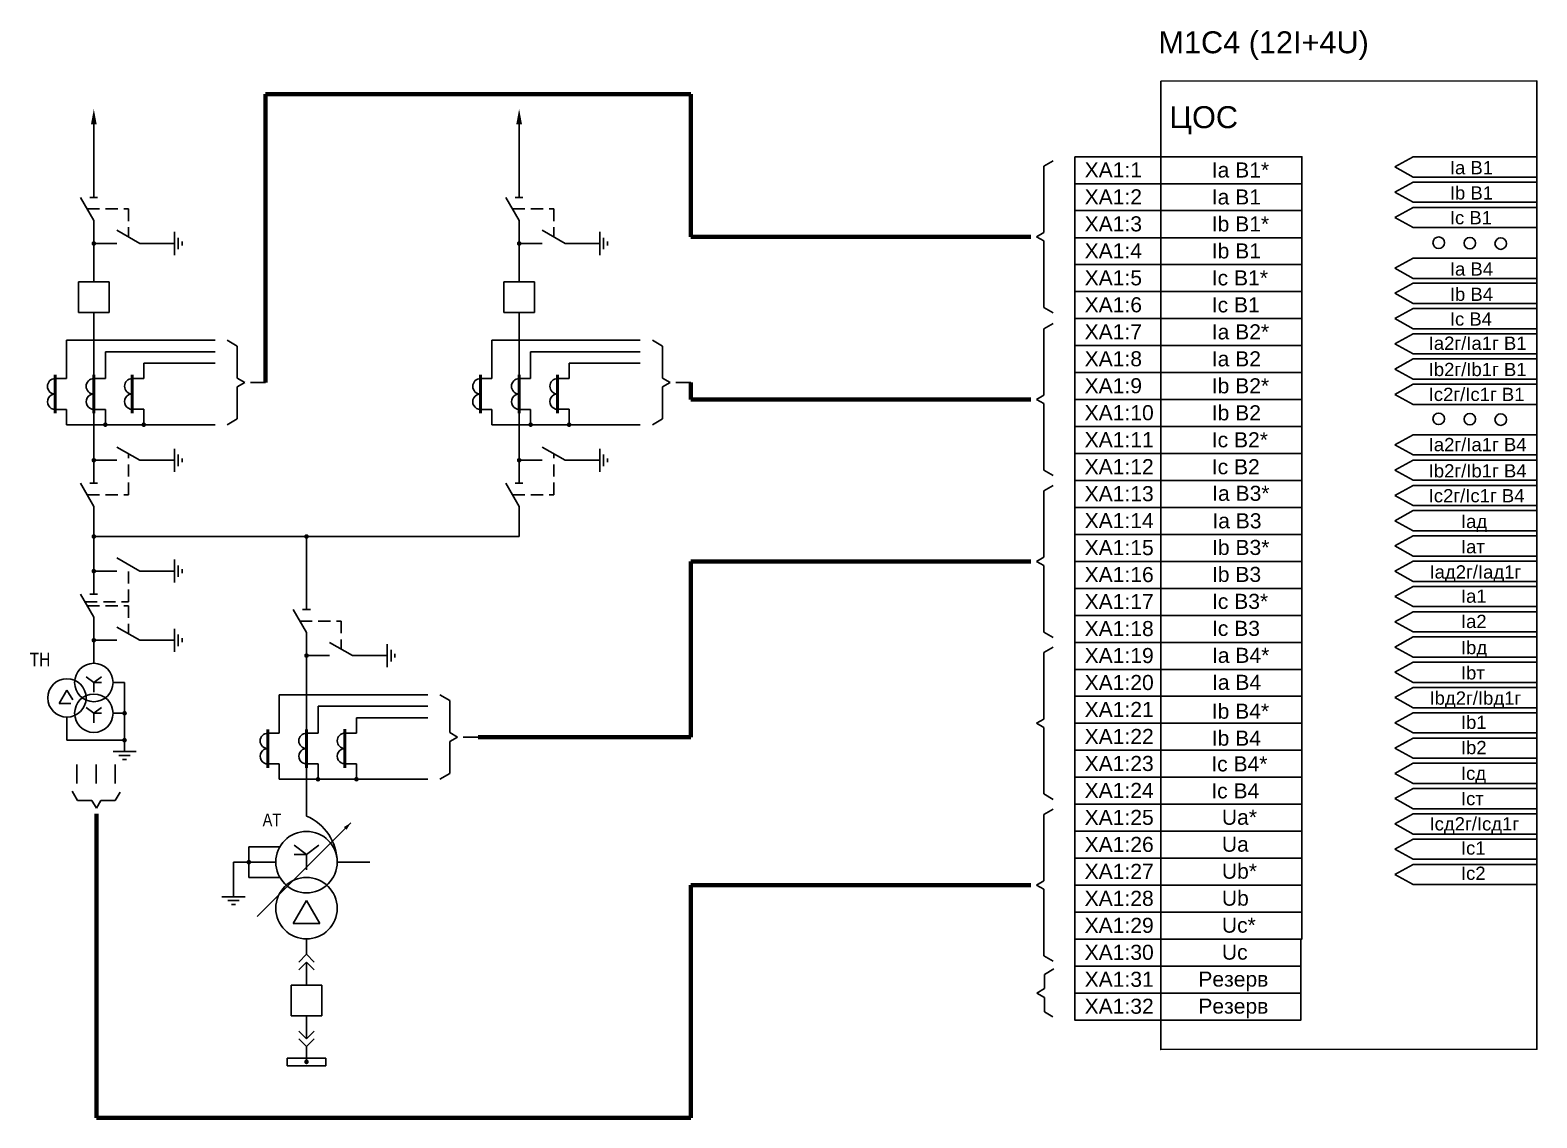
# Model space of a CAD drawing. Header units: millimetres. Extents: x 6 to 13069, y 2 to 2638.
# Drawn here: x 4683.3 to 5075.5, y 2331.2 to 2614.3 of the extents above; entities that cross this region are included whole.
import ezdxf
from ezdxf.enums import TextEntityAlignment as Align

# ---------------------------------------------------------------- set-up
doc = ezdxf.new("R2010")
doc.units = ezdxf.units.MM
doc.linetypes.add('штриховая2', pattern=[9.525, 6.35, -3.175])
doc.layers.add('Основная', color=7, linetype='Continuous')
doc.layers.add('Тонкая', color=7, linetype='Continuous', lineweight=5)
doc.styles.add('Narrow', font='ARIALN.TTF')
doc.styles.get("Standard").update_dxf_attribs({"font": 'arial.ttf'})
doc.styles.add('Вывод', font='tahoma.ttf', dxfattribs={"height": 2.5})
doc.styles.add('Компонент', font='ARIALN.TTF', dxfattribs={"height": 3.5})

# ---------------------------------------------------------------- blocks, each defined once
blk = doc.blocks.new('*U108')
at = {"color": 0}
blk.add_line((0, 0), (6, 3.43), dxfattribs=at)
blk = doc.blocks.new('*U16')
at = {"layer": 'Основная', "color": 0}
for p, q in [((-3, 0), (-9, 0)), ((9, 0), (3, 0))]:
    blk.add_line(p, q, dxfattribs=at)
at = {"layer": 'Основная', "ltscale": 0.25, "xscale": -1}
blk.add_blockref('*U108', (3, 0), dxfattribs=at)
at = {"layer": 'Основная'}
for tag, height, style, p in [('ОУ', 3.5, 'Компонент', (-25, 0)), ('В1', 2.5, 'Вывод', (-7, -2)), ('В2', 2.5, 'Вывод', (7, -2))]:
    blk.add_attdef(tag, text='', height=height, dxfattribs=dict(at, style=style)).set_placement(p, align=Align.MIDDLE_CENTER)
blk = doc.blocks.new('*U17')
at = {"layer": 'Основная'}
for p, q in [((-3, 0), (0, 0)), ((0, -3), (0, 3)), ((1, -1.5), (1, 1.5)), ((2, -0.5), (2, 0.5))]:
    blk.add_line(p, q, dxfattribs=at)
blk = doc.blocks.new('*U6')
at = {"layer": 'Основная', "color": 0}
blk.add_line((0, -1), (0, 1), dxfattribs=at)
blk = doc.blocks.new('*U15')
at = {"layer": 'Основная', "color": 0}
for p, q in [((0, 3), (0, 9)), ((0, -9), (0, -3))]:
    blk.add_line(p, q, dxfattribs=at)
at = {"ltscale": 0.25, "rotation": 89.99999999999999}
blk.add_blockref('*U6', (0, 3), dxfattribs=at)
at = {"layer": 'Основная', "ltscale": 0.25, "rotation": 89.99999999999999}
blk.add_blockref('*U108', (0, -3), dxfattribs=at)
at = {"layer": 'Основная'}
for tag, height, style, p in [('В1', 2.5, 'Вывод', (2, 7)), ('ОУ', 3.5, 'Компонент', (-12, 0)), ('В2', 2.5, 'Вывод', (2, -7))]:
    blk.add_attdef(tag, text='', height=height, dxfattribs=dict(at, style=style)).set_placement(p, align=Align.MIDDLE_CENTER)
blk = doc.blocks.new('*U19')
at = {"layer": 'Основная'}
for p, q in [((0, 0), (-8, 0)), ((-8, -8), (-8, 0)), ((0, -8), (0, 0)), ((0, -8), (-8, -8))]:
    blk.add_line(p, q, dxfattribs=at)
at = {"layer": 'Основная', "style": 'Компонент'}
blk.add_attdef('ОУ', text='', height=3.5, dxfattribs=at).set_placement((-15, -3), align=Align.MIDDLE_CENTER)
blk = doc.blocks.new('*U60')
at = {"ltscale": 0.25, "const_width": 0.6}
blk.add_lwpolyline([(0, 0.3, 1), (0, -0.3, 1)], format="xyb", close=True, dxfattribs=at)
at = {"layer": 'Основная', "color": 0}
for p, q in [((0, 0), (0, -2)), ((0, -2), (0, -8)), ((0, -8), (0, -10))]:
    blk.add_line(p, q, dxfattribs=at)
blk = doc.blocks.new('*U75')
at = {"ltscale": 0.25, "const_width": 0.6}
blk.add_lwpolyline([(0, -0.3, 1), (0, 0.3, 1)], format="xyb", close=True, dxfattribs=at)
at = {"layer": 'Основная', "color": 0}
for p, q in [((0, 36.42), (0, 38.42)), ((0, 2), (0, 36.42)), ((0, 0), (0, 2))]:
    blk.add_line(p, q, dxfattribs=at)
blk = doc.blocks.new('*U73')
at = {"ltscale": 0.25}
for p, q in [((-3.46, -4), (0, 2)), ((0, 2), (3.46, -4)), ((-3.46, -4), (3.46, -4))]:
    blk.add_line(p, q, dxfattribs=at)
blk.add_circle((0, 0), 8, dxfattribs=at)
at = {"layer": 'Основная', "style": 'Компонент'}
blk.add_attdef('ОУ', text='', height=3.5, dxfattribs=at).set_placement((17, 0), align=Align.MIDDLE_CENTER)
blk = doc.blocks.new('*U74')
at = {"ltscale": 0.25}
for p, q in [((0, 0), (-20, 0)), ((14.44, 0), (0, 0))]:
    blk.add_line(p, q, dxfattribs=at)
blk.add_lwpolyline([(-18, 0, 1, 0, 0), (-20, 0, 0, 0, 0)], format="xyseb", dxfattribs=at)
at = {"layer": 'Основная', "style": 'Вывод'}
blk.add_attdef('ОС', text='', height=2.5, dxfattribs=at).set_placement((3, 2), align=Align.MIDDLE_CENTER)
blk = doc.blocks.new('*U71')
at = {"ltscale": 0.25}
for q in [(-3.2, 4.4), (3.2, 4.4), (0, -2), (3.21, 2)]:
    blk.add_line((0, 2), q, dxfattribs=at)
blk.add_circle((0, 0), 8, dxfattribs=at)
blk.add_arc((5.23, -0.15), 13.23, 113.2803, 179.3396, dxfattribs=at)
at = {"layer": 'Основная', "style": 'Компонент'}
blk.add_attdef('ОУ', text='', height=3.5, dxfattribs=at).set_placement((-17, 0), align=Align.MIDDLE_CENTER)
blk = doc.blocks.new('*U72')
at = {"layer": 'Основная'}
for p, q in [((-3, 0), (3, 0)), ((0, 3), (0, 0)), ((-1.5, -1), (1.5, -1)), ((-0.5, -2), (0.5, -2))]:
    blk.add_line(p, q, dxfattribs=at)
blk = doc.blocks.new('*U119')
at = {"layer": 'Основная', "ltscale": 0.25}
for p, q in [((2, 2), (0, 0)), ((0, 0), (2, -2))]:
    blk.add_line(p, q, dxfattribs=at)
blk = doc.blocks.new('*U68')
at = {"color": 0}
for p, q in [((0, 6), (0, 2)), ((0, 0), (0, -6))]:
    blk.add_line(p, q, dxfattribs=at)
at = {"color": 0, "ltscale": 0.25, "xscale": -1, "rotation": 90}
for p in [(0, 2), (0, 0)]:
    blk.add_blockref('*U119', p, dxfattribs=at)
at = {"layer": 'Основная'}
for tag, height, style, p in [('ОУ2', 3.5, 'Компонент', (-5, 6)), ('В2', 2.5, 'Вывод', (3, 6)), ('ОУ1', 3.5, 'Компонент', (-5, -6)), ('В1', 2.5, 'Вывод', (3, -6))]:
    blk.add_attdef(tag, text='', height=height, dxfattribs=dict(at, style=style)).set_placement(p, align=Align.MIDDLE_CENTER)
blk = doc.blocks.new('*U69')
at = {"color": 0}
for p, q in [((0, 0), (0, 6)), ((0, -6), (0, -2))]:
    blk.add_line(p, q, dxfattribs=at)
at = {"color": 0, "ltscale": 0.25, "rotation": 89.99999999999999}
for p in [(0, 0), (0, -2)]:
    blk.add_blockref('*U119', p, dxfattribs=at)
at = {"layer": 'Основная'}
for tag, height, style, p in [('ОУ1', 3.5, 'Компонент', (-5, 6)), ('В1', 2.5, 'Вывод', (3, 6)), ('ОУ2', 3.5, 'Компонент', (-5, -6)), ('В2', 2.5, 'Вывод', (3, -6))]:
    blk.add_attdef(tag, text='', height=height, dxfattribs=dict(at, style=style)).set_placement(p, align=Align.MIDDLE_CENTER)
blk = doc.blocks.new('*U70')
at = {"layer": 'Основная', "color": 0}
for p, q in [((0, 0), (10, 0)), ((0, -2), (0, 0)), ((10, -2), (10, 0)), ((0, -2), (10, -2))]:
    blk.add_line(p, q, dxfattribs=at)
at = {"layer": 'Основная', "style": 'Компонент'}
blk.add_attdef('ОШ', text='', height=3.5, dxfattribs=at).set_placement((6, 4), align=Align.MIDDLE_CENTER)
blk = doc.blocks.new('*U56')
at = {"ltscale": 0.35}
for p, q in [((0, 2), (-2, -1.5)), ((0, 2), (1.5, -0.5)), ((-2, -1.5), (1, -1.5))]:
    blk.add_line(p, q, dxfattribs=at)
blk.add_circle((0, 0), 5, dxfattribs=at)
at = {"ltscale": 0.35, "style": 'Компонент'}
blk.add_attdef('ОУ', text='', height=3.5, dxfattribs=at).set_placement((-7, 10), align=Align.MIDDLE_CENTER)
blk = doc.blocks.new('*U31')
at = {"ltscale": 0.35}
for q in [(-2, 1.5), (2, 1.5), (2, 0), (0, -2.5)]:
    blk.add_line((0, 0), q, dxfattribs=at)
blk.add_circle((0, 0), 5, dxfattribs=at)
at = {"ltscale": 0.35, "style": 'Компонент'}
blk.add_attdef('ОУ', text='', height=3.5, dxfattribs=at).set_placement((0, 8), align=Align.MIDDLE_CENTER)
blk = doc.blocks.new('*U48')
at = {"ltscale": 0.25, "const_width": 0.6}
blk.add_lwpolyline([(0, -0.3, 1), (0, 0.3, 1)], format="xyb", close=True, dxfattribs=at)
at = {"layer": 'Основная', "color": 0}
for p, q in [((0, 6), (0, 8)), ((0, 2), (0, 6)), ((0, 0), (0, 2))]:
    blk.add_line(p, q, dxfattribs=at)
blk = doc.blocks.new('*U36')
at = {"layer": 'Основная'}
for p, q in [((3, 0), (-3, 0)), ((0, 3), (0, 0)), ((1.5, -1), (-1.5, -1)), ((0.5, -2), (-0.5, -2))]:
    blk.add_line(p, q, dxfattribs=at)
blk = doc.blocks.new('*U54')
at = {"ltscale": 0.25, "const_width": 0.6}
blk.add_lwpolyline([(0.3, 0, 1), (-0.3, 0, 1)], format="xyb", close=True, dxfattribs=at)
at = {"layer": 'Основная', "color": 0}
for p, q in [((-13, 0), (-15, 0)), ((-2, 0), (-13, 0)), ((0, 0), (-2, 0))]:
    blk.add_line(p, q, dxfattribs=at)
blk = doc.blocks.new('*U35')
at = {"ltscale": 0.25, "const_width": 0.6}
blk.add_lwpolyline([(0, -0.3, 1), (0, 0.3, 1)], format="xyb", close=True, dxfattribs=at)
at = {"layer": 'Основная', "color": 0}
for p, q in [((0, 7), (0, 9)), ((0, 2), (0, 7)), ((0, 0), (0, 2))]:
    blk.add_line(p, q, dxfattribs=at)
blk = doc.blocks.new('*U34')
at = {"ltscale": 0.25, "const_width": 0.6}
blk.add_lwpolyline([(0, 0.3, 1), (0, -0.3, 1)], format="xyb", close=True, dxfattribs=at)
at = {"layer": 'Основная', "color": 0}
for p, q in [((0, 0), (0, -2)), ((0, -2), (0, -2)), ((0, -2), (0, -4))]:
    blk.add_line(p, q, dxfattribs=at)
blk = doc.blocks.new('*U24')
at = {"ltscale": 0.25}
for p, q in [((0, 4), (3, 4)), ((0, -4), (3, -4))]:
    blk.add_line(p, q, dxfattribs=at)
for centre, major_axis, start_param, end_param in [((0, 2), (0, -2), 3.141593, 6.283185), ((0, -2), (-2, 0), 4.712389, 7.853982)]:
    blk.add_ellipse(centre, major_axis=major_axis, ratio=1, start_param=start_param, end_param=end_param, dxfattribs=at)
at = {"layer": 'Основная', "color": 0, "lineweight": 50}
blk.add_line((0, -5), (0, 5), dxfattribs=at)
at = {"layer": 'Основная'}
for tag, height, style, p in [('В1', 2.5, 'Вывод', (5, 6)), ('ОУ', 3.5, 'Компонент', (-6, 0)), ('В2', 2.5, 'Вывод', (5, -6))]:
    blk.add_attdef(tag, text='', height=height, dxfattribs=dict(at, style=style)).set_placement(p, align=Align.MIDDLE_CENTER)

msp = doc.modelspace()

# ---------------------------------------------------------------- hatches: boundary and pattern name
h = msp.add_hatch(color=256)
h.dxf.hatch_style = 1
h.paths.add_polyline_path([(4703.44, 2511.62, 1), (4702.24, 2511.62, 1)])
h = msp.add_hatch(color=256)
h.dxf.hatch_style = 1
h.paths.add_polyline_path([(4713.45, 2511.62, 1), (4712.25, 2511.62, 1)])
h = msp.add_hatch(color=256)
h.dxf.hatch_style = 1
h.paths.add_polyline_path([(4814.17, 2511.62, 1), (4812.97, 2511.62, 1)])
h = msp.add_hatch(color=256)
h.dxf.hatch_style = 1
h.paths.add_polyline_path([(4824.18, 2511.62, 1), (4822.98, 2511.62, 1)])
h = msp.add_hatch(color=256)
h.dxf.hatch_style = 1
h.paths.add_polyline_path([(4758.81, 2419.33, 1), (4757.61, 2419.33, 1)])
h = msp.add_hatch(color=256)
h.dxf.hatch_style = 1
h.paths.add_polyline_path([(4768.81, 2419.33, 1), (4767.61, 2419.33, 1)])

# ---------------------------------------------------------------- linework, layer by layer
at = {"lineweight": 100}
for p, q in [((4744.5, 2522.62), (4744.5, 2597.62)), ((4744.5, 2597.62), (4855.23, 2597.62)), ((4855.23, 2597.62), (4855.23, 2560.54)), ((4855.23, 2560.54), (4943.8, 2560.54)), ((4855.23, 2522.62), (4855.23, 2518.17)), ((4855.23, 2518.17), (4943.8, 2518.17)), ((4855.23, 2430.32), (4855.23, 2476.03)), ((4855.23, 2476.03), (4943.8, 2476.03)), ((4799.86, 2430.32), (4855.23, 2430.32)), ((4700.5, 2410.33), (4700.5, 2331.19)), ((4855.23, 2331.19), (4855.23, 2391.76)), ((4855.23, 2391.76), (4943.8, 2391.76)), ((4700.5, 2331.19), (4855.23, 2331.19))]:
    msp.add_line(p, q, dxfattribs=at)
for p, q in [((5043.35, 2581.34), (5038.57, 2578.7)), ((5075.52, 2581.34), (5043.35, 2581.34)), ((5075.52, 2581.34), (5075.52, 2576.07)), ((4949.62, 2580.32), (4947.17, 2578.92)), ((4947.17, 2578.92), (4947.18, 2561.64)), ((5038.57, 2578.7), (5043.35, 2576.07)), ((5043.35, 2574.76), (5038.57, 2572.13)), ((5075.52, 2576.07), (5043.35, 2576.07)), ((5075.52, 2574.76), (5043.35, 2574.76)), ((5075.52, 2574.76), (5075.52, 2569.5)), ((5075.52, 2574.76), (5075.52, 2569.5)), ((5038.57, 2572.13), (5043.35, 2569.5)), ((5075.52, 2569.5), (5043.35, 2569.5)), ((5043.35, 2568.18), (5038.57, 2565.55)), ((5038.57, 2565.55), (5043.35, 2562.92)), ((5075.52, 2568.18), (5043.35, 2568.18)), ((5075.52, 2568.18), (5075.52, 2562.92)), ((4945.3, 2560.54), (4947.18, 2561.64)), ((5075.52, 2562.92), (5043.35, 2562.92)), ((4945.3, 2560.54), (4947.18, 2559.47)), ((4947.18, 2559.47), (4947.19, 2542.16)), ((5043.35, 2554.95), (5038.57, 2552.32)), ((5075.52, 2554.95), (5043.35, 2554.95)), ((5075.52, 2555.03), (5075.52, 2549.76)), ((5075.52, 2554.95), (5075.52, 2549.69)), ((5038.57, 2552.32), (5043.35, 2549.69)), ((5043.35, 2548.45), (5038.57, 2545.82)), ((5038.57, 2545.82), (5043.35, 2543.19)), ((5075.52, 2549.69), (5043.35, 2549.69)), ((5075.52, 2548.45), (5043.35, 2548.45)), ((5075.52, 2548.45), (5075.52, 2543.19)), ((4949.62, 2540.73), (4947.19, 2542.16)), ((5043.35, 2541.87), (5038.57, 2539.24)), ((5075.52, 2543.19), (5043.35, 2543.19)), ((5075.52, 2541.87), (5043.35, 2541.87)), ((5075.52, 2541.87), (5075.52, 2536.61)), ((4949.62, 2537.95), (4947.17, 2536.55)), ((5038.57, 2539.24), (5043.35, 2536.61)), ((4947.17, 2536.55), (4947.18, 2519.27)), ((5043.35, 2535.3), (5038.57, 2532.66)), ((5075.52, 2536.61), (5043.35, 2536.61)), ((5075.52, 2535.3), (5043.35, 2535.3)), ((5075.52, 2535.3), (5075.52, 2530.03)), ((4692.76, 2523.6), (4692.76, 2533.6)), ((4692.76, 2533.6), (4731.39, 2533.6)), ((4702.84, 2523.61), (4702.84, 2530.61)), ((4702.84, 2530.61), (4731.39, 2530.61)), ((4737.18, 2532.1), (4737.18, 2523.75)), ((4803.49, 2523.6), (4803.49, 2533.6)), ((4803.49, 2533.6), (4842.12, 2533.6)), ((4813.57, 2523.61), (4813.57, 2530.61)), ((4813.57, 2530.61), (4842.12, 2530.61)), ((4847.91, 2532.1), (4847.91, 2523.75)), ((5038.57, 2532.66), (5043.35, 2530.03)), ((4712.85, 2523.62), (4712.85, 2527.62)), ((4712.85, 2527.62), (4731.39, 2527.62)), ((4823.58, 2523.62), (4823.58, 2527.62)), ((4823.58, 2527.62), (4842.12, 2527.62)), ((5043.35, 2528.72), (5038.57, 2526.09)), ((5075.52, 2530.03), (5043.35, 2530.03)), ((5075.52, 2528.72), (5043.35, 2528.72)), ((5075.52, 2528.72), (5075.52, 2523.46)), ((4739.17, 2522.62), (4737.17, 2521.45)), ((4739.17, 2522.62), (4737.18, 2523.75)), ((4740.67, 2522.62), (4744.5, 2522.62)), ((4849.9, 2522.62), (4847.9, 2521.45)), ((4849.9, 2522.62), (4847.91, 2523.75)), ((4851.4, 2522.62), (4855.23, 2522.62)), ((5038.57, 2526.09), (5043.35, 2523.46)), ((5075.52, 2523.46), (5043.35, 2523.46)), ((4737.17, 2513.13), (4737.17, 2521.45)), ((4847.9, 2513.13), (4847.9, 2521.45)), ((4945.3, 2518.17), (4947.18, 2519.27)), ((5043.35, 2522.14), (5038.57, 2519.51)), ((5038.57, 2519.51), (5043.35, 2516.88)), ((5075.52, 2522.14), (5043.35, 2522.14)), ((5075.52, 2522.14), (5075.52, 2516.88)), ((4692.76, 2515.6), (4692.76, 2511.62)), ((4702.84, 2515.61), (4702.84, 2511.62)), ((4712.85, 2515.62), (4712.85, 2511.62)), ((4803.49, 2515.6), (4803.49, 2511.62)), ((4813.57, 2515.61), (4813.57, 2511.62)), ((4823.58, 2515.62), (4823.58, 2511.62)), ((4945.3, 2518.17), (4947.18, 2517.1)), ((4947.18, 2517.1), (4947.19, 2499.78)), ((5075.52, 2516.88), (5043.35, 2516.88)), ((4692.76, 2511.62), (4731.39, 2511.62)), ((4734.58, 2511.62), (4737.17, 2513.13)), ((4803.49, 2511.62), (4842.12, 2511.62)), ((4845.31, 2511.62), (4847.9, 2513.13)), ((5043.35, 2508.99), (5038.57, 2506.36)), ((5075.52, 2508.99), (5043.35, 2508.99)), ((5075.52, 2508.99), (5075.52, 2503.73)), ((5038.57, 2506.36), (5043.35, 2503.73)), ((5075.52, 2503.73), (5043.35, 2503.73)), ((4949.62, 2498.36), (4947.19, 2499.78)), ((5043.35, 2502.41), (5038.57, 2499.78)), ((5038.57, 2499.78), (5043.35, 2497.15)), ((5075.52, 2502.41), (5043.35, 2502.41)), ((5075.52, 2502.41), (5075.52, 2497.15)), ((4949.62, 2495.81), (4947.17, 2494.41)), ((5043.35, 2495.83), (5038.57, 2493.2)), ((5075.52, 2497.15), (5043.35, 2497.15)), ((5075.52, 2495.83), (5043.35, 2495.83)), ((5075.52, 2495.83), (5075.52, 2490.57)), ((4947.17, 2494.41), (4947.18, 2477.13)), ((5038.57, 2493.2), (5043.35, 2490.57)), ((5043.35, 2489.26), (5038.57, 2486.62)), ((5075.52, 2490.57), (5043.35, 2490.57)), ((5075.52, 2489.26), (5043.35, 2489.26)), ((5075.52, 2489.26), (5075.52, 2483.99)), ((5038.57, 2486.62), (5043.35, 2483.99)), ((5075.52, 2483.99), (5043.35, 2483.99)), ((5043.35, 2482.68), (5038.57, 2480.05)), ((5038.57, 2480.05), (5043.35, 2477.42)), ((5075.52, 2482.68), (5043.35, 2482.68)), ((5075.52, 2482.68), (5075.52, 2477.42)), ((4945.3, 2476.03), (4947.18, 2477.13)), ((4945.3, 2476.03), (4947.18, 2474.96)), ((5043.35, 2476.1), (5038.57, 2473.47)), ((5075.52, 2477.42), (5043.35, 2477.42)), ((5075.52, 2476.1), (5043.35, 2476.1)), ((5075.52, 2476.1), (5075.52, 2470.84)), ((4947.18, 2474.96), (4947.19, 2457.65)), ((5038.57, 2473.47), (5043.35, 2470.84)), ((5043.35, 2469.52), (5038.57, 2466.89)), ((5075.52, 2470.84), (5043.35, 2470.84)), ((5075.52, 2469.52), (5043.35, 2469.52)), ((5075.52, 2469.52), (5075.52, 2464.26)), ((5038.57, 2466.89), (5043.35, 2464.26)), ((5075.52, 2464.26), (5043.35, 2464.26)), ((5043.35, 2462.95), (5038.57, 2460.32)), ((5038.57, 2460.32), (5043.35, 2457.69)), ((5075.52, 2462.95), (5043.35, 2462.95)), ((5075.52, 2462.95), (5075.52, 2457.69)), ((4949.62, 2456.23), (4947.19, 2457.65)), ((5043.35, 2456.37), (5038.57, 2453.74)), ((5075.52, 2457.69), (5043.35, 2457.69)), ((5075.52, 2456.37), (5043.35, 2456.37)), ((5075.52, 2456.37), (5075.52, 2451.11)), ((4949.62, 2453.67), (4947.17, 2452.28)), ((4947.17, 2452.28), (4947.18, 2435)), ((5038.57, 2453.74), (5043.35, 2451.11)), ((5043.35, 2449.79), (5038.57, 2447.16)), ((5075.52, 2451.11), (5043.35, 2451.11)), ((5075.52, 2449.79), (5043.35, 2449.79)), ((5075.52, 2449.79), (5075.52, 2444.53)), ((5038.57, 2447.16), (5043.35, 2444.53)), ((5075.52, 2444.53), (5043.35, 2444.53)), ((4748.13, 2431.31), (4748.13, 2441.31)), ((4748.13, 2441.31), (4786.76, 2441.31)), ((5043.35, 2443.22), (5038.57, 2440.59)), ((5038.57, 2440.59), (5043.35, 2437.95)), ((5075.52, 2443.22), (5043.35, 2443.22)), ((5075.52, 2443.22), (5075.52, 2437.95)), ((4758.21, 2431.32), (4758.21, 2438.32)), ((4758.21, 2438.32), (4786.76, 2438.32)), ((4792.54, 2439.81), (4792.54, 2431.46)), ((5043.35, 2436.64), (5038.57, 2434.01)), ((5075.52, 2437.95), (5043.35, 2437.95)), ((5075.52, 2436.64), (5043.35, 2436.64)), ((5075.52, 2436.64), (5075.52, 2431.38)), ((4768.21, 2431.33), (4768.21, 2435.33)), ((4768.21, 2435.33), (4786.76, 2435.33)), ((4945.3, 2433.89), (4947.18, 2435)), ((4945.3, 2433.89), (4947.18, 2432.83)), ((4947.18, 2432.83), (4947.19, 2415.51)), ((5038.57, 2434.01), (5043.35, 2431.38)), ((4794.54, 2430.32), (4792.53, 2429.16)), ((4792.53, 2420.84), (4792.53, 2429.16)), ((4794.54, 2430.32), (4792.54, 2431.46)), ((4796.04, 2430.32), (4799.86, 2430.32)), ((5043.35, 2430.06), (5038.57, 2427.43)), ((5075.52, 2431.38), (5043.35, 2431.38)), ((5075.52, 2430.06), (5043.35, 2430.06)), ((5075.52, 2430.06), (5075.52, 2424.8)), ((5038.57, 2427.43), (5043.35, 2424.8)), ((5075.52, 2424.8), (5043.35, 2424.8)), ((4695.44, 2423.18), (4695.44, 2418.21)), ((4700.44, 2423.18), (4700.44, 2418.21)), ((4705.44, 2423.18), (4705.44, 2418.21)), ((4748.13, 2423.31), (4748.13, 2419.33)), ((4758.21, 2423.32), (4758.21, 2419.33)), ((4768.21, 2423.33), (4768.21, 2419.33)), ((4789.94, 2419.33), (4792.53, 2420.84)), ((5043.35, 2423.48), (5038.57, 2420.85)), ((5038.57, 2420.85), (5043.35, 2418.22)), ((5075.52, 2423.48), (5043.35, 2423.48)), ((5075.52, 2423.48), (5075.52, 2418.22)), ((4748.13, 2419.33), (4786.76, 2419.33)), ((5043.35, 2416.91), (5038.57, 2414.28)), ((5075.52, 2418.22), (5043.35, 2418.22)), ((5075.52, 2416.91), (5043.35, 2416.91)), ((5075.52, 2416.91), (5075.52, 2411.65)), ((4694.2, 2416.26), (4695.62, 2413.83)), ((4695.62, 2413.83), (4699.33, 2413.83)), ((4700.5, 2411.83), (4699.33, 2413.83)), ((4700.5, 2411.83), (4701.65, 2413.83)), ((4705.41, 2413.83), (4701.65, 2413.83)), ((4706.68, 2416), (4705.41, 2413.83)), ((4949.62, 2414.09), (4947.19, 2415.51)), ((5038.57, 2414.28), (5043.35, 2411.65)), ((4949.62, 2411.54), (4947.17, 2410.14)), ((4947.17, 2410.14), (4947.18, 2392.86)), ((5043.35, 2410.33), (5038.57, 2407.7)), ((5075.52, 2411.65), (5043.35, 2411.65)), ((5075.52, 2410.33), (5043.35, 2410.33)), ((5075.52, 2410.33), (5075.52, 2405.07)), ((5038.57, 2407.7), (5043.35, 2405.07)), ((5075.52, 2405.07), (5043.35, 2405.07)), ((5043.35, 2403.75), (5038.57, 2401.12)), ((5038.57, 2401.12), (5043.35, 2398.49)), ((5075.52, 2403.75), (5043.35, 2403.75)), ((5075.52, 2403.75), (5075.52, 2398.49)), ((5043.35, 2397.18), (5038.57, 2394.55)), ((5075.52, 2398.49), (5043.35, 2398.49)), ((5075.52, 2397.18), (5043.35, 2397.18)), ((5075.52, 2397.18), (5075.52, 2391.91)), ((5075.52, 2397.18), (5075.52, 2391.91)), ((5075.52, 2397.18), (5075.52, 2391.91)), ((4945.3, 2391.76), (4947.18, 2392.86)), ((5038.57, 2394.55), (5043.35, 2391.91)), ((4945.3, 2391.76), (4947.18, 2390.69)), ((4947.18, 2390.69), (4947.19, 2373.38)), ((5075.52, 2391.91), (5043.35, 2391.91)), ((4949.62, 2371.95), (4947.19, 2373.38)), ((4949.75, 2369.97), (4947.31, 2368.55)), ((4947.31, 2368.55), (4947.31, 2364.84)), ((4945.31, 2363.67), (4947.31, 2364.84)), ((4945.31, 2363.67), (4947.31, 2362.52)), ((4947.31, 2358.76), (4947.31, 2362.52)), ((4949.49, 2357.49), (4947.31, 2358.76))]:
    msp.add_line(p, q)
for points in [[(4977.62, 2601), (5075.52, 2601.08), (5075.52, 2349.07), (4977.62, 2348.98)], [(4955.23, 2581.37), (5014.36, 2581.37), (5014.36, 2574.35), (4955.23, 2574.35)], [(4955.23, 2574.35), (5014.36, 2574.35), (5014.36, 2567.33), (4955.23, 2567.33)], [(4955.23, 2567.33), (5014.36, 2567.33), (5014.36, 2560.3), (4955.23, 2560.3)], [(4955.23, 2560.3), (5014.36, 2560.3), (5014.36, 2553.28), (4955.23, 2553.28)], [(4955.23, 2553.28), (5014.36, 2553.28), (5014.36, 2546.26), (4955.23, 2546.26)], [(4955.23, 2546.26), (5014.36, 2546.26), (5014.36, 2539.24), (4955.23, 2539.24)], [(4955.23, 2539.24), (5014.36, 2539.24), (5014.36, 2532.21), (4955.23, 2532.21)], [(4955.23, 2532.21), (5014.36, 2532.21), (5014.36, 2525.19), (4955.23, 2525.19)], [(4955.23, 2525.19), (5014.36, 2525.19), (5014.36, 2518.17), (4955.23, 2518.17)], [(4955.23, 2518.17), (5014.36, 2518.17), (5014.36, 2511.14), (4955.23, 2511.14)], [(4955.23, 2511.14), (5014.36, 2511.14), (5014.36, 2504.12), (4955.23, 2504.12)], [(4955.23, 2504.12), (5014.36, 2504.12), (5014.36, 2497.1), (4955.23, 2497.1)], [(4955.23, 2497.1), (5014.36, 2497.1), (5014.36, 2490.08), (4955.23, 2490.08)], [(4955.23, 2490.08), (5014.36, 2490.08), (5014.36, 2483.05), (4955.23, 2483.05)], [(4955.23, 2483.05), (5014.36, 2483.05), (5014.36, 2476.03), (4955.23, 2476.03)], [(4955.23, 2476.03), (5014.36, 2476.03), (5014.36, 2469.01), (4955.23, 2469.01)], [(4955.23, 2469.01), (5014.36, 2469.01), (5014.36, 2461.99), (4955.23, 2461.99)], [(4955.23, 2461.99), (5014.36, 2461.99), (5014.36, 2454.96), (4955.23, 2454.96)], [(4955.23, 2454.96), (5014.36, 2454.96), (5014.36, 2447.94), (4955.23, 2447.94)], [(4955.23, 2447.94), (5014.36, 2447.94), (5014.36, 2440.92), (4955.23, 2440.92)], [(4955.23, 2440.92), (5014.36, 2440.92), (5014.36, 2433.89), (4955.23, 2433.89)], [(4955.23, 2433.89), (5014.36, 2433.89), (5014.36, 2426.87), (4955.23, 2426.87)], [(4955.23, 2426.87), (5014.36, 2426.87), (5014.36, 2419.85), (4955.23, 2419.85)], [(4955.23, 2419.85), (5014.36, 2419.85), (5014.36, 2412.83), (4955.23, 2412.83)], [(4955.23, 2412.83), (5014.36, 2412.83), (5014.36, 2405.8), (4955.23, 2405.8)], [(4955.23, 2405.8), (5014.36, 2405.8), (5014.36, 2398.78), (4955.23, 2398.78)], [(4955.23, 2398.78), (5014.36, 2398.78), (5014.36, 2391.76), (4955.23, 2391.76)], [(4955.23, 2391.76), (5014.36, 2391.76), (5014.36, 2384.73), (4955.23, 2384.73)], [(4955.23, 2384.73), (5014.36, 2384.73), (5014.36, 2377.71), (4955.23, 2377.71)], [(4955.23, 2377.71), (5014.09, 2377.71), (5014.09, 2370.69), (4955.23, 2370.69)], [(4955.23, 2370.69), (5014.09, 2370.69), (5014.09, 2363.67), (4955.23, 2363.67)], [(4955.23, 2363.67), (5014.09, 2363.67), (5014.09, 2356.64), (4955.23, 2356.64)]]:
    msp.add_lwpolyline(points, close=True)
for points in [[(4734.58, 2533.6), (4737.18, 2532.1)], [(4845.31, 2533.6), (4847.91, 2532.1)], [(4789.94, 2441.31), (4792.54, 2439.81)]]:
    msp.add_lwpolyline(points)
at = {"ltscale": 0.25, "const_width": 0.6}
for points in [[(4699.54, 2482.51, 1), (4700.14, 2482.51, 1)], [(4754.91, 2482.51, 1), (4755.51, 2482.51, 1)]]:
    msp.add_lwpolyline(points, format="xyb", close=True, dxfattribs=at)
at = {"transparency": 33554687}
for centre in [(5049.97, 2558.99), (5058.08, 2558.87), (5066.12, 2558.76), (5049.97, 2513.16), (5058.08, 2513.04), (5066.12, 2512.94)]:
    msp.add_circle(centre, 1.5, dxfattribs=at)
at = {"layer": 'Основная'}
for p, q in [((4699.84, 2482.51), (4810.57, 2482.51)), ((4755.21, 2377.76), (4755.21, 2375.76)), ((4755.21, 2377.76), (4755.21, 2375.76))]:
    msp.add_line(p, q, dxfattribs=at)
for points in [[(4699.84, 2589.78), (4699.84, 2576.78)], [(4810.57, 2589.78), (4810.57, 2576.78)], [(4699.84, 2484.51), (4699.84, 2482.51)], [(4699.84, 2484.51), (4699.84, 2482.51)], [(4810.57, 2484.51), (4810.57, 2482.51)], [(4755.21, 2482.51), (4755.21, 2469.51)], [(4699.84, 2449.51), (4699.84, 2451.51)], [(4755.21, 2411.76), (4755.21, 2441.51)], [(4748.21, 2401.76), (4740.21, 2401.76)], [(4740.21, 2401.76), (4740.21, 2393.76)], [(4740.21, 2397.76), (4736.21, 2397.76)], [(4736.21, 2397.76), (4736.21, 2391.76)], [(4747.21, 2397.76), (4739.21, 2397.76)], [(4763.21, 2397.76), (4771.71, 2397.76)], [(4748.21, 2393.76), (4740.21, 2393.76)]]:
    msp.add_lwpolyline(points, dxfattribs=at)
at = {"layer": 'Основная', "linetype": 'штриховая2', "ltscale": 0.5}
for points in [[(4698.13, 2567.78), (4708.84, 2567.78), (4708.84, 2560.49)], [(4808.86, 2567.78), (4819.57, 2567.78), (4819.57, 2560.49)], [(4698.13, 2493.36), (4708.84, 2493.36), (4708.84, 2504.07)], [(4808.86, 2493.36), (4819.57, 2493.36), (4819.57, 2504.07)], [(4697.56, 2465.51), (4708.84, 2465.51), (4708.84, 2475.22)], [(4698.13, 2464.51), (4708.84, 2464.51), (4708.84, 2457.22)], [(4753.49, 2460.51), (4764.21, 2460.51), (4764.21, 2453.22)]]:
    msp.add_lwpolyline(points, dxfattribs=at)
at = {"layer": 'Основная', "ltscale": 100}
for points in [[(4704.84, 2444.51), (4707.84, 2444.51)], [(4704.84, 2436.51), (4707.84, 2436.51)], [(4707.84, 2436.51), (4707.84, 2429.51)], [(4692.84, 2429.51), (4692.84, 2435.51)]]:
    msp.add_lwpolyline(points, dxfattribs=at)
at = {"layer": 'Основная', "ltscale": 0.35}
msp.add_lwpolyline([(4755.21, 2409.76), (4755.21, 2411.76)], dxfattribs=at)
at = {"layer": 'Основная', "ltscale": 0.25, "const_width": 0.6}
for points in [[(4739.91, 2397.76, 1), (4740.51, 2397.76, 1)], [(4754.91, 2345.76, 1), (4755.51, 2345.76, 1)], [(4754.91, 2345.76, -1), (4755.51, 2345.76, -1)]]:
    msp.add_lwpolyline(points, format="xyb", close=True, dxfattribs=at)
at = {"layer": 'Тонкая', "ltscale": 0.3}
for points in [[(4699.84, 2593.78, 0, 1.5, 0), (4699.84, 2589.78, 0, 0, 0)], [(4810.57, 2593.78, 0, 1.5, 0), (4810.57, 2589.78, 0, 0, 0)]]:
    msp.add_lwpolyline(points, format="xyseb", dxfattribs=at)

# ---------------------------------------------------------------- block references
at = {"layer": 'Основная', "ltscale": 0.25}
for name, p in [('*U15', (4699.84, 2567.78)), ('*U15', (4810.57, 2567.78)), ('*U16', (4708.84, 2558.78)), ('*U17', (4720.84, 2558.78)), ('*U16', (4819.57, 2558.78)), ('*U17', (4831.57, 2558.78)), ('*U60', (4699.84, 2558.78)), ('*U60', (4810.57, 2558.78)), ('*U19', (4703.84, 2548.78)), ('*U19', (4814.57, 2548.78)), ('*U75', (4699.84, 2502.36)), ('*U75', (4810.57, 2502.36)), ('*U24', (4689.76, 2519.6)), ('*U24', (4699.84, 2519.61)), ('*U24', (4709.85, 2519.62)), ('*U24', (4800.49, 2519.6)), ('*U24', (4810.57, 2519.61)), ('*U24', (4820.58, 2519.62)), ('*U16', (4708.84, 2502.36)), ('*U17', (4720.84, 2502.36)), ('*U16', (4819.57, 2502.36)), ('*U17', (4831.57, 2502.36)), ('*U15', (4699.84, 2493.36)), ('*U15', (4810.57, 2493.36)), ('*U35', (4699.84, 2473.51)), ('*U16', (4708.84, 2473.51)), ('*U17', (4720.84, 2473.51)), ('*U15', (4699.84, 2464.51)), ('*U15', (4755.21, 2460.51)), ('*U34', (4699.84, 2455.51)), ('*U16', (4708.84, 2455.51)), ('*U17', (4720.84, 2455.51)), ('*U60', (4755.21, 2451.51)), ('*U16', (4764.21, 2451.51)), ('*U17', (4776.21, 2451.51)), ('*U48', (4707.84, 2436.51)), ('*U24', (4745.13, 2427.31)), ('*U24', (4755.21, 2427.32)), ('*U24', (4765.21, 2427.33)), ('*U54', (4707.84, 2429.51)), ('*U36', (4707.84, 2426.51)), ('*U72', (4736.21, 2388.76)), ('*U68', (4755.21, 2371.76)), ('*U19', (4759.21, 2365.76)), ('*U69', (4755.21, 2351.76)), ('*U70', (4750.21, 2346.76))]:
    msp.add_blockref(name, p, dxfattribs=at)
at = {"layer": 'Основная', "ltscale": 0.35}
msp.add_blockref('*U56', (4692.84, 2440.51), dxfattribs=at).add_auto_attribs({'ОУ': 'ТН'})
for name, p in [('*U31', (4699.84, 2444.51)), ('*U31', (4699.84, 2436.51)), ('*U73', (4755.21, 2385.76))]:
    msp.add_blockref(name, p, dxfattribs=at)
at = {"layer": 'Основная', "ltscale": 0.25, "rotation": 224.9999999999999}
msp.add_blockref('*U74', (4752.57, 2393.81), dxfattribs=at)
at = {"layer": 'Основная', "ltscale": 0.35, "xscale": -1}
msp.add_blockref('*U71', (4755.21, 2397.76), dxfattribs=at)

# ---------------------------------------------------------------- texts
for s, height, p in [('M1C4 (12I+4U)', 5.7136, (4977, 2608.3)), ('ЦОС', 5.714, (4979.85, 2588.81)), ('XA1:1', 3.926, (4957.79, 2575.98)), ('Ia В1*', 3.926, (4990.89, 2575.96)), ('Ia В1', 3.45, (5052.87, 2576.8)), ('Ib В1', 3.45, (5052.87, 2570.22)), ('XA1:2', 3.926, (4957.79, 2568.96)), ('Ia В1', 3.926, (4990.89, 2568.94)), ('XA1:3', 3.926, (4957.79, 2561.94)), ('Ib В1*', 3.926, (4990.89, 2561.91)), ('Ic В1', 3.45, (5052.87, 2563.78)), ('XA1:4', 3.926, (4957.79, 2554.91)), ('Ib В1', 3.926, (4990.89, 2554.89)), ('Ia В4', 3.45, (5052.87, 2550.42)), ('XA1:5', 3.926, (4957.79, 2547.89)), ('Ic В1*', 3.926, (4990.89, 2547.87)), ('Ib В4', 3.45, (5052.87, 2543.84)), ('XA1:6', 3.926, (4957.79, 2540.87)), ('Ic В1', 3.926, (4990.89, 2540.85)), ('Ic В4', 3.45, (5052.87, 2537.4)), ('XA1:7', 3.926, (4957.79, 2533.84)), ('Ia В2*', 3.926, (4990.89, 2533.82)), ('Ia2г/Ia1г В1', 3.4502, (5047.36, 2531.1)), ('XA1:8', 3.926, (4957.79, 2526.82)), ('Ia В2', 3.926, (4990.89, 2526.8)), ('Ib2г/Ib1г В1', 3.4502, (5047.36, 2524.27)), ('XA1:9', 3.926, (4957.79, 2519.8)), ('Ib В2*', 3.926, (4990.89, 2519.78)), ('Ic2г/Ic1г В1', 3.4502, (5047.36, 2517.79)), ('XA1:10', 3.926, (4957.79, 2512.78)), ('Ib В2', 3.926, (4990.89, 2512.75)), ('XA1:11', 3.926, (4957.79, 2505.75)), ('Ic В2*', 3.926, (4990.89, 2505.73)), ('Ia2г/Ia1г В4', 3.4502, (5047.36, 2504.72)), ('XA1:12', 3.926, (4957.79, 2498.73)), ('Ic В2', 3.926, (4990.89, 2498.71)), ('Ib2г/Ib1г В4', 3.4502, (5047.36, 2497.88)), ('XA1:13', 3.926, (4957.79, 2491.71)), ('Ia В3*', 3.926, (4990.99, 2491.8)), ('Ic2г/Ic1г В4', 3.4502, (5047.36, 2491.41)), ('XA1:14', 3.926, (4957.79, 2484.69)), ('Ia В3', 3.926, (4991.04, 2484.64)), ('Iaд', 3.45, (5055.75, 2484.72)), ('XA1:15', 3.926, (4957.79, 2477.66)), ('Ib В3*', 3.926, (4990.96, 2477.71)), ('Iaт', 3.45, (5055.75, 2478.14)), ('Iaд2г/Iaд1г', 3.4502, (5047.57, 2471.57)), ('XA1:16', 3.926, (4957.79, 2470.64)), ('Ib В3', 3.926, (4990.94, 2470.69)), ('XA1:17', 3.926, (4957.79, 2463.62)), ('Iс В3*', 3.926, (4990.94, 2463.67)), ('Ia1', 3.45, (5055.75, 2465.27)), ('XA1:18', 3.926, (4957.79, 2456.59)), ('Iс В3', 3.926, (4990.94, 2456.64)), ('Ia2', 3.45, (5055.75, 2458.69)), ('XA1:19', 3.926, (4957.79, 2449.57)), ('Ia В4*', 3.926, (4990.94, 2449.62)), ('Ibд', 3.45, (5055.75, 2451.88)), ('Ibт', 3.45, (5055.75, 2445.3)), ('XA1:20', 3.926, (4957.79, 2442.55)), ('Ia В4', 3.926, (4990.94, 2442.6)), ('Ibд2г/Ibд1г', 3.4502, (5047.57, 2438.73)), ('XA1:21', 3.926, (4957.79, 2435.53)), ('Ib В4*', 3.926, (4990.89, 2435.08)), ('Ib1', 3.45, (5055.75, 2432.43)), ('XA1:22', 3.926, (4957.79, 2428.5)), ('Ib В4', 3.926, (4990.89, 2428.06)), ('Ib2', 3.45, (5055.75, 2425.85)), ('XA1:23', 3.926, (4957.79, 2421.48)), ('Ic В4*', 3.926, (4990.76, 2421.37)), ('Icд', 3.45, (5055.75, 2419.16)), ('XA1:24', 3.926, (4957.79, 2414.46)), ('Ic В4', 3.926, (4990.76, 2414.35)), ('Icт', 3.45, (5055.75, 2412.58)), ('XA1:25', 3.926, (4957.79, 2407.44)), ('Ua*', 3.926, (4993.52, 2407.48)), ('Icд2г/Icд1г', 3.4502, (5047.57, 2406)), ('XA1:26', 3.926, (4957.79, 2400.41)), ('Ua', 3.926, (4993.52, 2400.46)), ('Ic1', 3.45, (5055.75, 2399.7)), ('XA1:27', 3.926, (4957.79, 2393.39)), ('Ub*', 3.926, (4993.52, 2393.44)), ('Ic2', 3.45, (5055.75, 2393.13)), ('XA1:28', 3.926, (4957.79, 2386.37)), ('Ub', 3.926, (4993.52, 2386.42)), ('XA1:29', 3.926, (4957.79, 2379.34)), ('Uc*', 3.926, (4993.52, 2379.39)), ('XA1:30', 3.926, (4957.79, 2372.32)), ('Uс', 3.926, (4993.52, 2372.37)), ('XA1:31', 3.926, (4957.79, 2365.3)), ('Резерв', 3.926, (4987.39, 2365.35)), ('XA1:32', 3.926, (4957.79, 2358.28)), ('Резерв', 3.926, (4987.39, 2358.32))]:
    msp.add_text(s, height=height).set_placement(p)
at = {"layer": 'Основная', "insert": (4746.21, 2408.76), "char_height": 3.3, "width": 24, "attachment_point": 5, "style": 'Narrow'}
msp.add_mtext('\\pxi-3,l3,t3;AT', dxfattribs=at)

doc.saveas('drawing.dxf')
